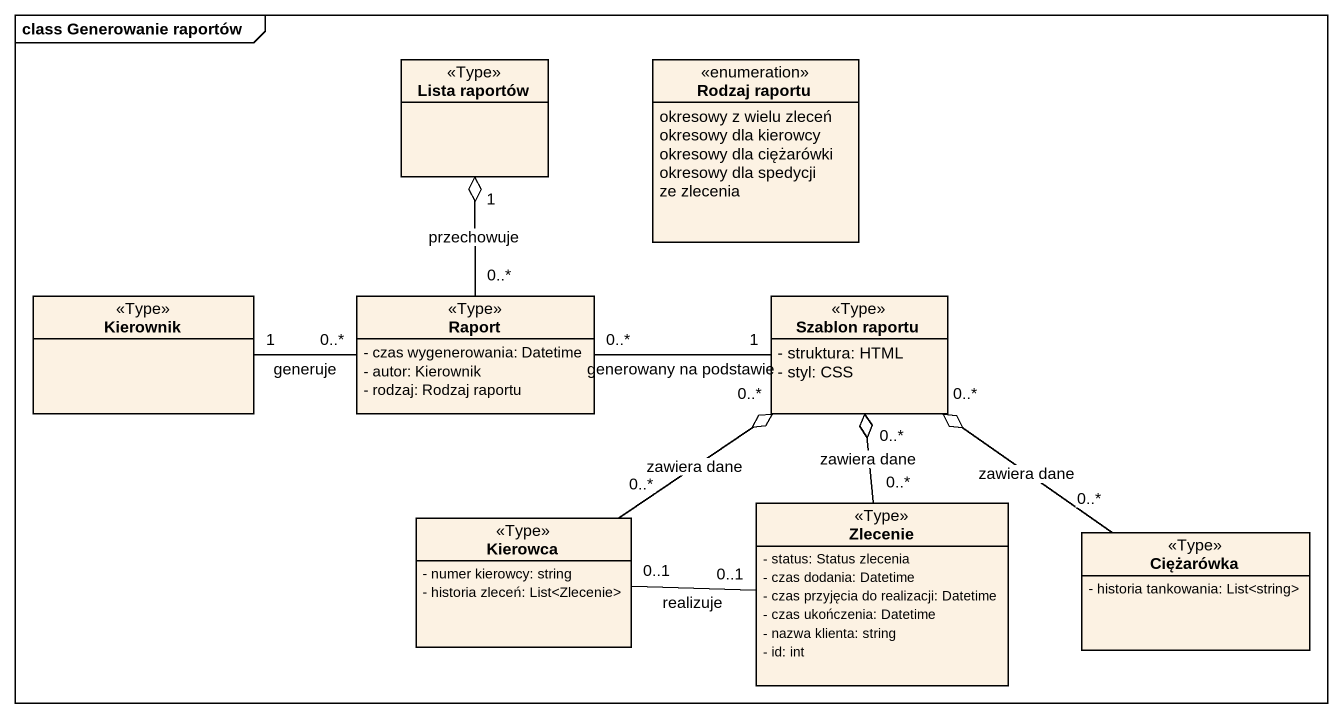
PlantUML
@startuml
mainframe class Generowanie raportów
hide circle
hide empty members
skinparam classAttributeIconSize 0
class "Lista raportów" as Lista_raportów <<Type>>
enum "Rodzaj raportu" as Rodzaj_raportu {
  okresowy z wielu zleceń
  okresowy dla kierowcy
  okresowy dla ciężarówki
  okresowy dla spedycji
  ze zlecenia
}
class Kierownik <<Type>>
class Raport <<Type>> {
  - czas wygenerowania: Datetime
  - autor: Kierownik
  - rodzaj: Rodzaj raportu
}
class "Szablon raportu" as Szablon_raportu <<Type>> {
  - struktura: HTML
  - styl: CSS
}
class Kierowca <<Type>> {
  - numer kierowcy: string
  - historia zleceń: List<Zlecenie>
}
class Zlecenie <<Type>> {
  - status: Status zlecenia
  - czas dodania: Datetime
  - czas przyjęcia do realizacji: Datetime
  - czas ukończenia: Datetime
  - nazwa klienta: string
  - id: int
}
class Ciężarówka <<Type>> {
  - historia tankowania: List<string>
}
Kierownik "1" -right- "0..*" Raport : generuje
Raport "0..*" -up-o "1" Lista_raportów : przechowuje
Raport "0..*" -right- "1" Szablon_raportu : generowany na podstawie
Kierowca "0..*" -up-o "0..*" Szablon_raportu : zawiera dane
Zlecenie "0..*" -up-o "0..*" Szablon_raportu : zawiera dane
Zlecenie "0..1" -left- "0..1" Kierowca : realizuje
Ciężarówka "0..*" -up-o "0..*" Szablon_raportu : zawiera dane
@enduml
